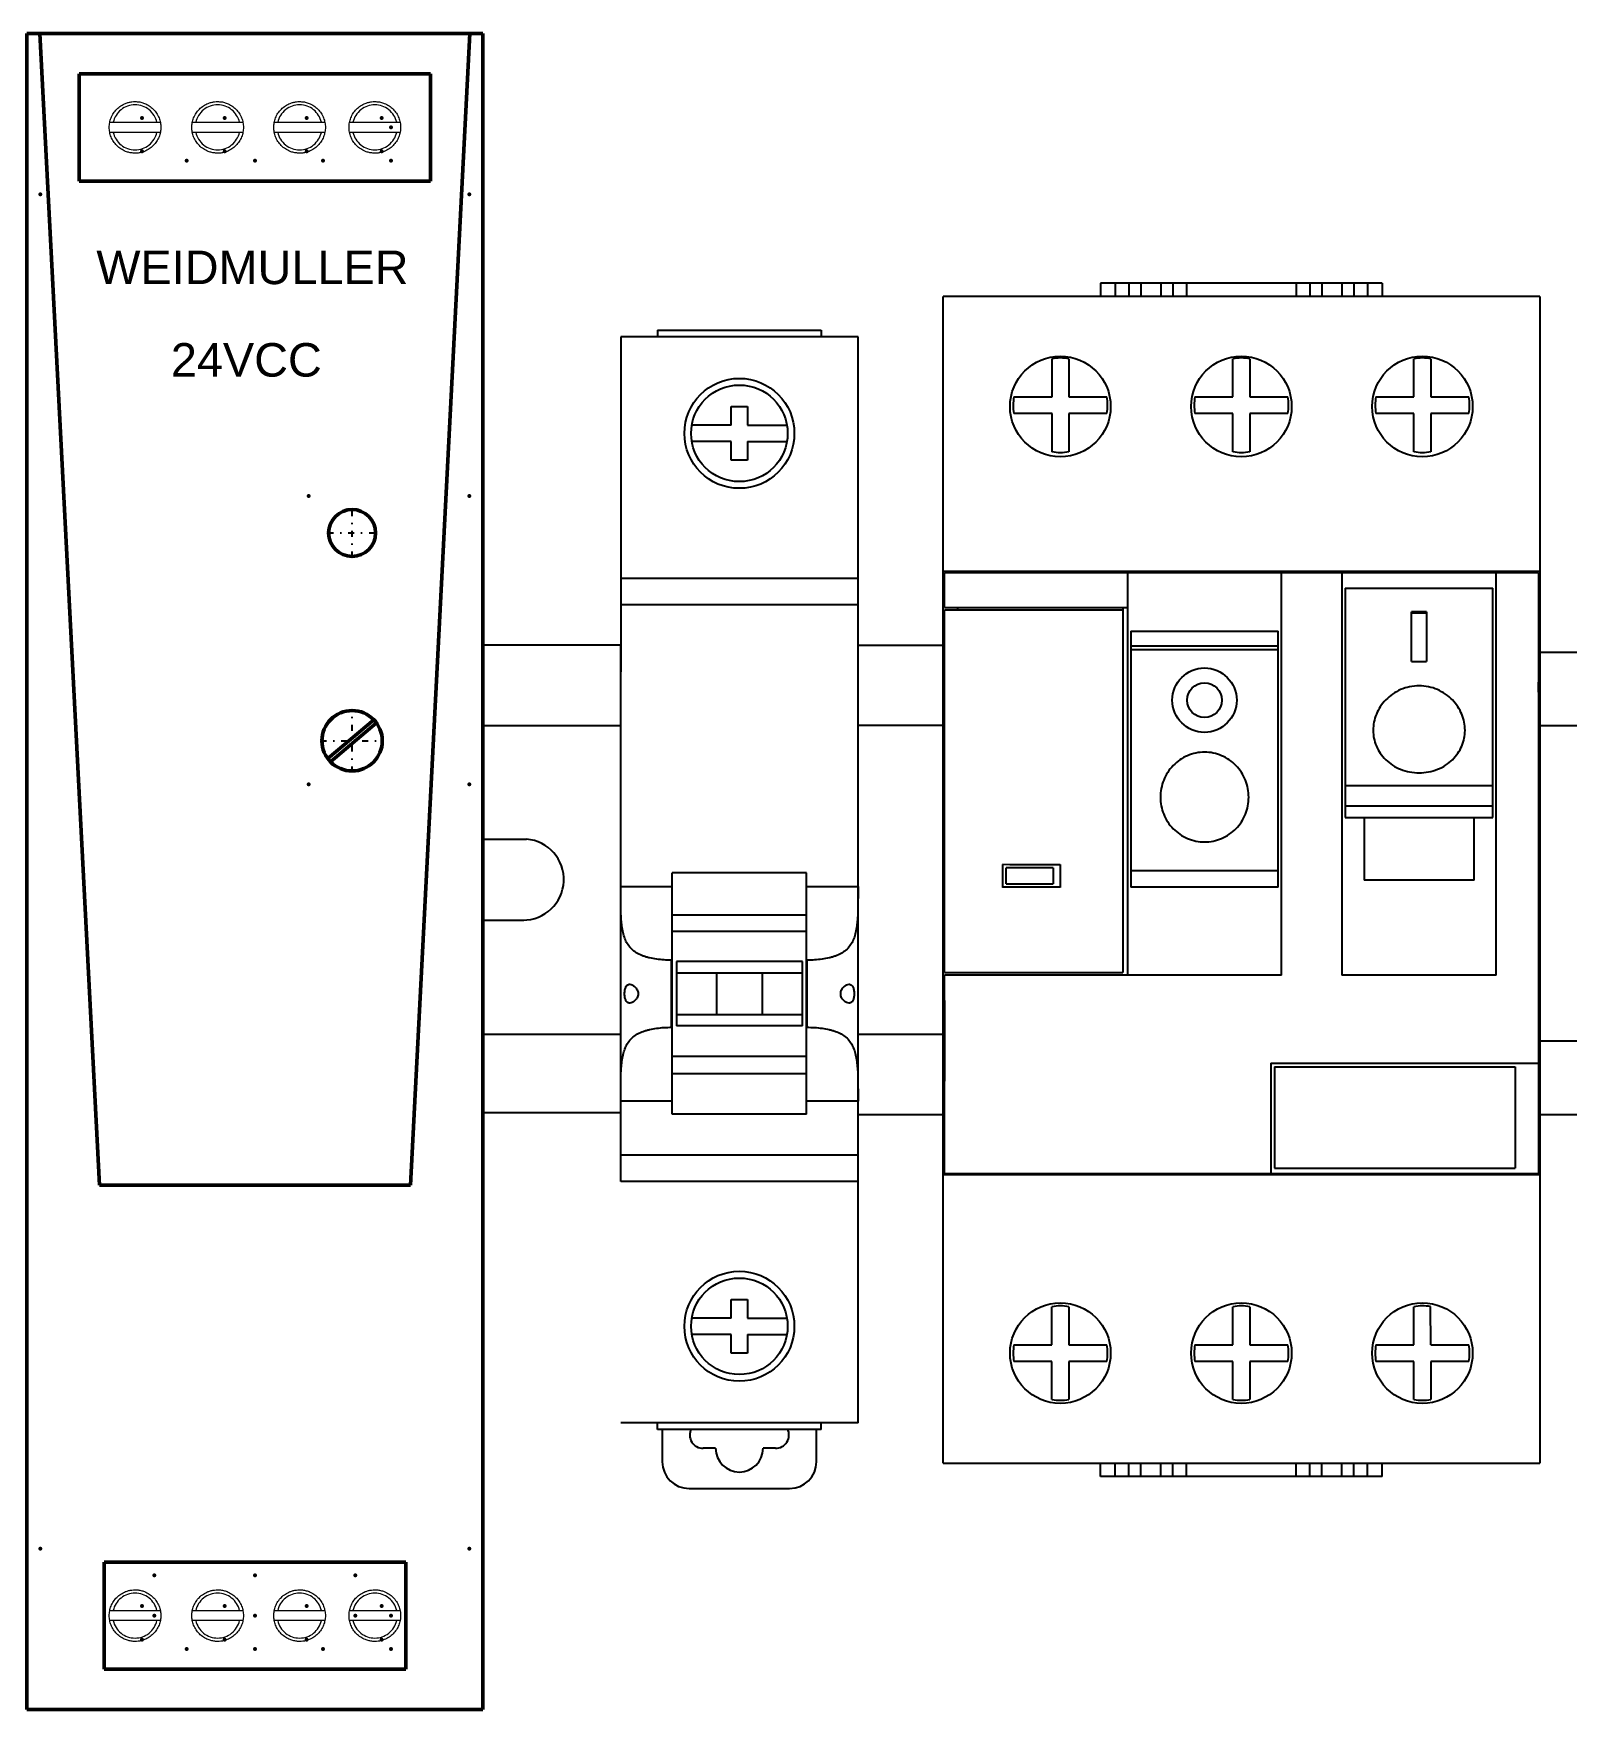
# Model space of a CAD drawing. Header units: millimetres. Extents: x -72 to 2978, y -1067 to 2817.
# Drawn here: x 2113.8 to 2228.1, y 157.8 to 282.8 of the extents above; entities that cross this region are included whole.
import ezdxf

# ---------------------------------------------------------------- set-up
doc = ezdxf.new("R2010")
doc.units = ezdxf.units.MM
doc.linetypes.add('Center', pattern=[1.5, 0.45, -0.5, 0.05, -0.5])
doc.layers.add('00_COMPONENTS_1', color=7, linetype='Continuous')
for name, color, linetype, lineweight in [('2d ConnectionPoints', 7, 'Continuous', 50), ('AM_0', 7, 'Continuous', 50), ('AM_7', 7, 'Center', 25)]:
    doc.layers.add(name, color=color, linetype=linetype, lineweight=lineweight)
doc.styles.get("Standard").update_dxf_attribs({"font": 'arial.ttf'})

# ---------------------------------------------------------------- blocks, each defined once
blk = doc.blocks.new('4_1469470000_PART5_0_in_1469470000_0')
at = {"layer": 'AM_0'}
for p, q in [((25.87, 73.81), (22.43, 70.92)), ((26.07, 73.58), (22.63, 70.69))]:
    blk.add_line(p, q, dxfattribs=at)
blk = doc.blocks.new('5_1469470000_PART4_0_in_1469470000_0')
at = {"layer": 'AM_0'}
for p, q in [((0.97, 125), (5.4, 39.1)), ((0, 125), (0, 0)), ((0.97, 125), (0, 125)), ((28.6, 39.1), (33.03, 125)), ((34, 125), (33.03, 125)), ((34, 0), (34, 125)), ((5.4, 39.1), (28.6, 39.1)), ((28.25, 11), (5.75, 11)), ((5.75, 11), (5.75, 3)), ((28.25, 11), (28.25, 3)), ((28.25, 3), (5.75, 3)), ((0, 0), (34, 0))]:
    blk.add_line(p, q, dxfattribs=at)
blk = doc.blocks.new('6_1469470000_PART3_0_in_1469470000_0')
at = {"layer": 'AM_0'}
for p, q in [((33.03, 125), (0.97, 125)), ((5.4, 39.1), (0.97, 125)), ((33.03, 125), (28.6, 39.1)), ((30.1, 122), (3.9, 122)), ((3.9, 122), (3.9, 114)), ((30.1, 122), (30.1, 114)), ((30.1, 114), (3.9, 114)), ((5.4, 39.1), (28.6, 39.1))]:
    blk.add_line(p, q, dxfattribs=at)
for centre, radius in [((24.25, 87.75), 1.75), ((24.25, 72.25), 2.25)]:
    blk.add_circle(centre, radius, dxfattribs=at)
at = {"layer": 'AM_7'}
for p, q in [((24.25, 85.91), (24.25, 89.59)), ((22.41, 87.75), (26.09, 87.75)), ((24.25, 69.89), (24.25, 74.61)), ((21.89, 72.25), (26.61, 72.25))]:
    blk.add_line(p, q, dxfattribs=at)
blk = doc.blocks.new('7_1469470000_PART2_0_in_1469470000_0')
at = {"layer": 'AM_0'}
blk.add_circle((24.25, 87.75), 1.75, dxfattribs=at)

msp = doc.modelspace()

# ---------------------------------------------------------------- linework, layer by layer
at = {"color": 7, "linetype": 'Continuous', "lineweight": 15}
for p, q in [((2119.74, 276.14), (2123, 276.14)), ((2123, 275.39), (2119.74, 275.39)), ((2125.9, 276.14), (2129.16, 276.14)), ((2129.16, 275.39), (2125.9, 275.39)), ((2132.01, 276.14), (2135.27, 276.14)), ((2135.27, 275.39), (2132.01, 275.39)), ((2137.62, 276.14), (2140.89, 276.14)), ((2140.89, 275.39), (2137.62, 275.39)), ((2119.74, 165.14), (2123, 165.14)), ((2125.9, 165.14), (2129.16, 165.14)), ((2132.01, 165.14), (2135.27, 165.14)), ((2137.62, 165.14), (2140.89, 165.14)), ((2123, 164.39), (2119.74, 164.39)), ((2129.16, 164.39), (2125.9, 164.39)), ((2135.27, 164.39), (2132.01, 164.39)), ((2140.89, 164.39), (2137.62, 164.39))]:
    msp.add_line(p, q, dxfattribs=at)
for p, q in [((2226.13, 263.14), (2226.13, 176.14)), ((2157.59, 260.14), (2157.59, 242.14)), ((2157.59, 242.14), (2157.59, 235.15)), ((2175.29, 235.15), (2175.29, 241.15)), ((2181.63, 239.63), (2181.63, 233.63)), ((2226.03, 233.63), (2226.13, 239.63)), ((2157.59, 197.14), (2157.59, 237.14)), ((2175.29, 206.15), (2175.29, 212.15)), ((2181.73, 210.63), (2181.73, 204.63)), ((2226.13, 204.63), (2226.13, 210.63))]:
    msp.add_line(p, q)
at = {"color": 7, "linetype": 'Continuous'}
for p, q in [((2175.29, 260.14), (2157.59, 260.14)), ((2160.34, 260.64), (2160.34, 260.14)), ((2160.34, 260.64), (2172.54, 260.64)), ((2172.54, 260.64), (2172.54, 260.14)), ((2175.29, 179.14), (2175.29, 260.14)), ((2165.84, 253.54), (2165.84, 254.94)), ((2165.84, 254.94), (2167.04, 254.94)), ((2167.04, 254.94), (2167.04, 253.54)), ((2165.84, 253.54), (2162.89, 253.54)), ((2167.04, 253.54), (2169.99, 253.54)), ((2165.84, 252.34), (2162.89, 252.34)), ((2165.84, 250.94), (2165.84, 252.34)), ((2167.04, 252.34), (2167.04, 250.94)), ((2167.04, 252.34), (2169.99, 252.34)), ((2167.04, 250.94), (2165.84, 250.94)), ((2157.59, 242.14), (2175.29, 242.14)), ((2175.29, 240.14), (2157.59, 240.14)), ((2161.44, 202.15), (2161.44, 220.15)), ((2171.44, 220.15), (2161.44, 220.15)), ((2171.44, 202.15), (2171.44, 220.15)), ((2157.59, 219.15), (2161.44, 219.15)), ((2171.44, 219.15), (2175.29, 219.15)), ((2161.44, 217.03), (2171.44, 217.03)), ((2161.44, 215.8), (2171.44, 215.8)), ((2161.39, 208.64), (2161.39, 213.65)), ((2161.44, 213.65), (2161.39, 213.65)), ((2161.74, 213.54), (2161.74, 212.69)), ((2171.14, 213.54), (2161.74, 213.54)), ((2161.74, 212.69), (2161.74, 208.75)), ((2162.94, 212.69), (2161.74, 212.69)), ((2168.14, 212.69), (2162.94, 212.69)), ((2164.74, 212.69), (2164.74, 209.59)), ((2171.14, 212.69), (2168.14, 212.69)), ((2168.14, 212.69), (2168.14, 209.59)), ((2171.14, 212.69), (2171.14, 213.54)), ((2171.14, 208.75), (2171.14, 212.69)), ((2171.49, 213.65), (2171.44, 213.65)), ((2171.49, 208.64), (2171.49, 213.65)), ((2161.74, 209.59), (2171.14, 209.59)), ((2161.39, 208.64), (2161.44, 208.64)), ((2171.14, 208.75), (2161.74, 208.75)), ((2171.44, 208.64), (2171.49, 208.64)), ((2171.44, 206.47), (2161.44, 206.47)), ((2161.44, 205.2), (2171.44, 205.2)), ((2161.44, 203.14), (2157.59, 203.14)), ((2175.29, 203.14), (2171.44, 203.14)), ((2171.44, 202.15), (2161.44, 202.15)), ((2157.59, 199.14), (2175.29, 199.14)), ((2175.29, 197.14), (2157.59, 197.14)), ((2165.84, 188.34), (2167.04, 188.34)), ((2165.84, 186.94), (2165.84, 188.34)), ((2167.04, 188.34), (2167.04, 186.94)), ((2165.84, 186.94), (2162.89, 186.94)), ((2167.04, 186.94), (2169.99, 186.94)), ((2165.84, 185.74), (2162.89, 185.74)), ((2165.84, 184.34), (2165.84, 185.74)), ((2167.04, 185.74), (2169.99, 185.74)), ((2167.04, 185.74), (2167.04, 184.34)), ((2167.04, 184.34), (2165.84, 184.34)), ((2175.29, 179.14), (2157.59, 179.14)), ((2160.34, 178.64), (2160.34, 179.14)), ((2172.54, 178.64), (2172.54, 179.14)), ((2172.54, 178.64), (2160.34, 178.64)), ((2160.69, 178.64), (2160.69, 176.24)), ((2172.19, 176.24), (2172.19, 178.64)), ((2164.67, 177.24), (2163.74, 177.24)), ((2169.14, 177.24), (2168.21, 177.24)), ((2162.69, 174.24), (2170.19, 174.24))]:
    msp.add_line(p, q, dxfattribs=at)
at = {"color": 6, "linetype": 'ByBlock'}
for p, q in [((2157.59, 237.14), (2147.31, 237.14)), ((2175.29, 237.14), (2181.74, 237.14)), ((2226.08, 236.63), (2232.42, 236.63)), ((2147.31, 231.14), (2157.59, 231.14)), ((2181.74, 231.14), (2175.29, 231.14)), ((2226.03, 231.14), (2232.42, 231.14)), ((2147.31, 222.67), (2150.09, 222.67)), ((2148.7, 222.67), (2150.57, 222.67)), ((2147.31, 216.64), (2150.36, 216.64)), ((2147.31, 208.14), (2157.59, 208.14)), ((2175.29, 208.14), (2181.73, 208.14)), ((2226.13, 207.63), (2232.42, 207.63)), ((2157.59, 202.26), (2147.31, 202.26)), ((2175.29, 202.14), (2181.63, 202.14)), ((2226.03, 202.14), (2232.42, 202.14))]:
    msp.add_line(p, q, dxfattribs=at)
at = {"color": 7, "linetype": 'Continuous'}
for centre, radius in [((2166.44, 252.94), 4.1), ((2166.44, 252.94), 3.6), ((2166.44, 186.34), 4.1), ((2166.44, 186.34), 3.6)]:
    msp.add_circle(centre, radius, dxfattribs=at)
at = {"color": 6, "linetype": 'ByBlock'}
msp.add_arc((2150.33, 219.66), 3.02, 269.4277, 85.4019, dxfattribs=at)
at = {"color": 7, "linetype": 'Continuous'}
for centre, radius, start, end in [((2163.74, 178.24), 1, 154.0053, 270), ((2169.14, 178.24), 1, 270, 25.9947), ((2166.44, 177.24), 1.77, 180, 0), ((2162.69, 176.24), 2, 180, 270), ((2170.19, 176.24), 2, 270, 0)]:
    msp.add_arc(centre, radius, start, end, dxfattribs=at)
at = {"color": 7, "linetype": 'Continuous', "lineweight": 15}
for points, knots in [([(2121.37, 273.84), (2121.32, 273.84), (2121.22, 273.84), (2121.08, 273.86), (2120.94, 273.88), (2120.8, 273.92), (2120.58, 274), (2120.31, 274.14), (2120, 274.39), (2119.75, 274.7), (2119.57, 275.04), (2119.47, 275.4), (2119.43, 275.76), (2119.47, 276.12), (2119.57, 276.48), (2119.75, 276.83), (2120, 277.13), (2120.31, 277.38), (2120.61, 277.54), (2120.89, 277.63), (2121.13, 277.68), (2121.29, 277.68), (2121.37, 277.69)], [0, 0, 0, 0, 0.024176, 0.048139, 0.072026, 0.095974, 0.120121, 0.185059, 0.250086, 0.315023, 0.38005, 0.439993, 0.500024, 0.559968, 0.619999, 0.684937, 0.749963, 0.814901, 0.879927, 0.92, 0.95981, 1, 1, 1, 1]), ([(2121.37, 277.69), (2121.42, 277.68), (2121.52, 277.68), (2121.66, 277.67), (2121.8, 277.64), (2121.94, 277.6), (2122.16, 277.53), (2122.43, 277.38), (2122.74, 277.13), (2122.99, 276.83), (2123.17, 276.48), (2123.27, 276.12), (2123.31, 275.76), (2123.27, 275.4), (2123.17, 275.04), (2122.99, 274.7), (2122.74, 274.39), (2122.43, 274.14), (2122.13, 273.98), (2121.85, 273.89), (2121.61, 273.84), (2121.45, 273.84), (2121.37, 273.84)], [0, 0, 0, 0, 0.024176, 0.048139, 0.072026, 0.095974, 0.120121, 0.185059, 0.250086, 0.315023, 0.38005, 0.439993, 0.500024, 0.559968, 0.619999, 0.684937, 0.749963, 0.814901, 0.879927, 0.92, 0.95981, 1, 1, 1, 1]), ([(2127.53, 273.84), (2127.48, 273.84), (2127.38, 273.84), (2127.24, 273.86), (2127.1, 273.88), (2126.96, 273.92), (2126.74, 274), (2126.46, 274.14), (2126.16, 274.39), (2125.91, 274.7), (2125.73, 275.04), (2125.63, 275.4), (2125.59, 275.76), (2125.63, 276.12), (2125.73, 276.48), (2125.91, 276.83), (2126.16, 277.13), (2126.46, 277.38), (2126.77, 277.54), (2127.05, 277.63), (2127.29, 277.68), (2127.45, 277.68), (2127.53, 277.69)], [0, 0, 0, 0, 0.024176, 0.048139, 0.072026, 0.095974, 0.120121, 0.185059, 0.250086, 0.315023, 0.38005, 0.439993, 0.500024, 0.559968, 0.619999, 0.684937, 0.749963, 0.814901, 0.879927, 0.92, 0.95981, 1, 1, 1, 1]), ([(2127.53, 277.69), (2127.58, 277.68), (2127.67, 277.68), (2127.82, 277.67), (2127.96, 277.64), (2128.1, 277.6), (2128.31, 277.53), (2128.59, 277.38), (2128.9, 277.13), (2129.15, 276.83), (2129.33, 276.48), (2129.43, 276.12), (2129.46, 275.76), (2129.43, 275.4), (2129.33, 275.04), (2129.15, 274.7), (2128.9, 274.39), (2128.59, 274.14), (2128.29, 273.98), (2128.01, 273.89), (2127.77, 273.84), (2127.61, 273.84), (2127.53, 273.84)], [0, 0, 0, 0, 0.024176, 0.048139, 0.072026, 0.095974, 0.120121, 0.185059, 0.250086, 0.315023, 0.38005, 0.439993, 0.500024, 0.559968, 0.619999, 0.684937, 0.749963, 0.814901, 0.879927, 0.92, 0.95981, 1, 1, 1, 1]), ([(2133.64, 273.84), (2133.59, 273.84), (2133.5, 273.84), (2133.35, 273.86), (2133.21, 273.88), (2133.07, 273.92), (2132.85, 274), (2132.58, 274.14), (2132.27, 274.39), (2132.02, 274.7), (2131.84, 275.04), (2131.74, 275.4), (2131.7, 275.76), (2131.74, 276.12), (2131.84, 276.48), (2132.02, 276.83), (2132.27, 277.13), (2132.58, 277.38), (2132.88, 277.54), (2133.16, 277.63), (2133.4, 277.68), (2133.56, 277.68), (2133.64, 277.69)], [0, 0, 0, 0, 0.024176, 0.048139, 0.072026, 0.095974, 0.120121, 0.185059, 0.250086, 0.315023, 0.38005, 0.439993, 0.500024, 0.559968, 0.619999, 0.684937, 0.749963, 0.814901, 0.879927, 0.92, 0.95981, 1, 1, 1, 1]), ([(2133.64, 277.69), (2133.69, 277.68), (2133.79, 277.68), (2133.93, 277.67), (2134.07, 277.64), (2134.21, 277.6), (2134.43, 277.53), (2134.71, 277.38), (2135.01, 277.13), (2135.26, 276.83), (2135.44, 276.48), (2135.54, 276.12), (2135.58, 275.76), (2135.54, 275.4), (2135.44, 275.04), (2135.26, 274.7), (2135.01, 274.39), (2134.71, 274.14), (2134.4, 273.98), (2134.12, 273.89), (2133.88, 273.84), (2133.72, 273.84), (2133.64, 273.84)], [0, 0, 0, 0, 0.024176, 0.048139, 0.072026, 0.095974, 0.120121, 0.185059, 0.250086, 0.315023, 0.38005, 0.439993, 0.500024, 0.559968, 0.619999, 0.684937, 0.749963, 0.814901, 0.879927, 0.92, 0.95981, 1, 1, 1, 1]), ([(2139.25, 273.84), (2139.2, 273.84), (2139.11, 273.84), (2138.96, 273.86), (2138.82, 273.88), (2138.68, 273.92), (2138.47, 274), (2138.19, 274.14), (2137.88, 274.39), (2137.63, 274.7), (2137.46, 275.04), (2137.35, 275.4), (2137.32, 275.76), (2137.35, 276.12), (2137.46, 276.48), (2137.63, 276.83), (2137.88, 277.13), (2138.19, 277.38), (2138.49, 277.54), (2138.77, 277.63), (2139.01, 277.68), (2139.17, 277.68), (2139.25, 277.69)], [0, 0, 0, 0, 0.024176, 0.048139, 0.072026, 0.095974, 0.120121, 0.185059, 0.250086, 0.315023, 0.38005, 0.439993, 0.500024, 0.559968, 0.619999, 0.684937, 0.749963, 0.814901, 0.879927, 0.92, 0.95981, 1, 1, 1, 1]), ([(2139.25, 277.69), (2139.3, 277.68), (2139.4, 277.68), (2139.54, 277.67), (2139.68, 277.64), (2139.82, 277.6), (2140.04, 277.53), (2140.32, 277.38), (2140.62, 277.13), (2140.87, 276.83), (2141.05, 276.48), (2141.16, 276.12), (2141.19, 275.76), (2141.16, 275.4), (2141.05, 275.04), (2140.87, 274.7), (2140.62, 274.39), (2140.32, 274.14), (2140.01, 273.98), (2139.73, 273.89), (2139.49, 273.84), (2139.33, 273.84), (2139.25, 273.84)], [0, 0, 0, 0, 0.024176, 0.048139, 0.072026, 0.095974, 0.120121, 0.185059, 0.250086, 0.315023, 0.38005, 0.439993, 0.500024, 0.559968, 0.619999, 0.684937, 0.749963, 0.814901, 0.879927, 0.92, 0.95981, 1, 1, 1, 1]), ([(2121.37, 277.44), (2120.99, 277.44), (2120.62, 277.31), (2120.03, 276.84), (2119.82, 276.51), (2119.74, 276.14)], [0, 0, 0, 0, 0.5, 0.5, 1, 1, 1, 1]), ([(2123, 276.14), (2122.92, 276.51), (2122.71, 276.84), (2122.12, 277.31), (2121.75, 277.44), (2121.37, 277.44)], [0, 0, 0, 0, 0.5, 0.5, 1, 1, 1, 1]), ([(2127.53, 277.44), (2127.15, 277.44), (2126.78, 277.31), (2126.19, 276.84), (2125.98, 276.51), (2125.9, 276.14)], [0, 0, 0, 0, 0.5, 0.5, 1, 1, 1, 1]), ([(2129.16, 276.14), (2129.08, 276.51), (2128.87, 276.84), (2128.28, 277.31), (2127.91, 277.44), (2127.53, 277.44)], [0, 0, 0, 0, 0.5, 0.5, 1, 1, 1, 1]), ([(2133.64, 277.44), (2133.26, 277.44), (2132.89, 277.31), (2132.3, 276.84), (2132.09, 276.51), (2132.01, 276.14)], [0, 0, 0, 0, 0.5, 0.5, 1, 1, 1, 1]), ([(2135.27, 276.14), (2135.19, 276.51), (2134.98, 276.84), (2134.39, 277.31), (2134.02, 277.44), (2133.64, 277.44)], [0, 0, 0, 0, 0.5, 0.5, 1, 1, 1, 1]), ([(2139.25, 277.44), (2138.87, 277.44), (2138.51, 277.31), (2137.91, 276.84), (2137.7, 276.51), (2137.62, 276.14)], [0, 0, 0, 0, 0.5, 0.5, 1, 1, 1, 1]), ([(2140.89, 276.14), (2140.8, 276.51), (2140.59, 276.84), (2140, 277.31), (2139.63, 277.44), (2139.25, 277.44)], [0, 0, 0, 0, 0.5, 0.5, 1, 1, 1, 1]), ([(2119.74, 275.39), (2119.82, 275.02), (2120.03, 274.69), (2120.62, 274.21), (2120.99, 274.09), (2121.37, 274.09)], [0, 0, 0, 0, 0.5, 0.5, 1, 1, 1, 1]), ([(2121.37, 274.09), (2121.75, 274.09), (2122.12, 274.21), (2122.71, 274.69), (2122.92, 275.02), (2123, 275.39)], [0, 0, 0, 0, 0.5, 0.5, 1, 1, 1, 1]), ([(2125.9, 275.39), (2125.98, 275.02), (2126.19, 274.69), (2126.78, 274.21), (2127.15, 274.09), (2127.53, 274.09)], [0, 0, 0, 0, 0.5, 0.5, 1, 1, 1, 1]), ([(2127.53, 274.09), (2127.91, 274.09), (2128.28, 274.21), (2128.87, 274.69), (2129.08, 275.02), (2129.16, 275.39)], [0, 0, 0, 0, 0.5, 0.5, 1, 1, 1, 1]), ([(2132.01, 275.39), (2132.09, 275.02), (2132.3, 274.69), (2132.89, 274.21), (2133.26, 274.09), (2133.64, 274.09)], [0, 0, 0, 0, 0.5, 0.5, 1, 1, 1, 1]), ([(2133.64, 274.09), (2134.02, 274.09), (2134.39, 274.21), (2134.98, 274.69), (2135.19, 275.02), (2135.27, 275.39)], [0, 0, 0, 0, 0.5, 0.5, 1, 1, 1, 1]), ([(2137.62, 275.39), (2137.7, 275.02), (2137.91, 274.69), (2138.51, 274.21), (2138.87, 274.09), (2139.25, 274.09)], [0, 0, 0, 0, 0.5, 0.5, 1, 1, 1, 1]), ([(2139.25, 274.09), (2139.63, 274.09), (2140, 274.21), (2140.59, 274.69), (2140.8, 275.02), (2140.89, 275.39)], [0, 0, 0, 0, 0.5, 0.5, 1, 1, 1, 1]), ([(2121.37, 162.84), (2121.32, 162.84), (2121.22, 162.84), (2121.08, 162.86), (2120.94, 162.88), (2120.8, 162.92), (2120.58, 163), (2120.31, 163.14), (2120, 163.39), (2119.75, 163.7), (2119.57, 164.04), (2119.47, 164.4), (2119.43, 164.76), (2119.47, 165.12), (2119.57, 165.48), (2119.75, 165.83), (2120, 166.13), (2120.31, 166.38), (2120.61, 166.54), (2120.89, 166.63), (2121.13, 166.68), (2121.29, 166.68), (2121.37, 166.69)], [0, 0, 0, 0, 0.024176, 0.048139, 0.072026, 0.095974, 0.120121, 0.185059, 0.250086, 0.315023, 0.38005, 0.439993, 0.500024, 0.559968, 0.619999, 0.684937, 0.749963, 0.814901, 0.879927, 0.92, 0.95981, 1, 1, 1, 1]), ([(2121.37, 166.44), (2120.99, 166.44), (2120.62, 166.31), (2120.03, 165.84), (2119.82, 165.51), (2119.74, 165.14)], [0, 0, 0, 0, 0.5, 0.5, 1, 1, 1, 1]), ([(2121.37, 166.69), (2121.42, 166.69), (2121.52, 166.68), (2121.66, 166.67), (2121.8, 166.64), (2121.94, 166.6), (2122.16, 166.53), (2122.43, 166.38), (2122.74, 166.13), (2122.99, 165.83), (2123.17, 165.48), (2123.27, 165.12), (2123.31, 164.76), (2123.27, 164.4), (2123.17, 164.04), (2122.99, 163.7), (2122.74, 163.39), (2122.43, 163.14), (2122.13, 162.98), (2121.85, 162.89), (2121.61, 162.84), (2121.45, 162.84), (2121.37, 162.84)], [0, 0, 0, 0, 0.024176, 0.048139, 0.072026, 0.095974, 0.120121, 0.185059, 0.250086, 0.315023, 0.38005, 0.439993, 0.500024, 0.559968, 0.619999, 0.684937, 0.749963, 0.814901, 0.879927, 0.92, 0.95981, 1, 1, 1, 1]), ([(2123, 165.14), (2122.92, 165.51), (2122.71, 165.84), (2122.12, 166.31), (2121.75, 166.44), (2121.37, 166.44)], [0, 0, 0, 0, 0.5, 0.5, 1, 1, 1, 1]), ([(2127.53, 162.84), (2127.48, 162.84), (2127.38, 162.84), (2127.24, 162.86), (2127.1, 162.88), (2126.96, 162.92), (2126.74, 163), (2126.46, 163.14), (2126.16, 163.39), (2125.91, 163.7), (2125.73, 164.04), (2125.63, 164.4), (2125.59, 164.76), (2125.63, 165.12), (2125.73, 165.48), (2125.91, 165.83), (2126.16, 166.13), (2126.46, 166.38), (2126.77, 166.54), (2127.05, 166.63), (2127.29, 166.68), (2127.45, 166.68), (2127.53, 166.69)], [0, 0, 0, 0, 0.024176, 0.048139, 0.072026, 0.095974, 0.120121, 0.185059, 0.250086, 0.315023, 0.38005, 0.439993, 0.500024, 0.559968, 0.619999, 0.684937, 0.749963, 0.814901, 0.879927, 0.92, 0.95981, 1, 1, 1, 1]), ([(2127.53, 166.44), (2127.15, 166.44), (2126.78, 166.31), (2126.19, 165.84), (2125.98, 165.51), (2125.9, 165.14)], [0, 0, 0, 0, 0.5, 0.5, 1, 1, 1, 1]), ([(2127.53, 166.69), (2127.58, 166.69), (2127.67, 166.68), (2127.82, 166.67), (2127.96, 166.64), (2128.1, 166.6), (2128.31, 166.53), (2128.59, 166.38), (2128.9, 166.13), (2129.15, 165.83), (2129.33, 165.48), (2129.43, 165.12), (2129.46, 164.76), (2129.43, 164.4), (2129.33, 164.04), (2129.15, 163.7), (2128.9, 163.39), (2128.59, 163.14), (2128.29, 162.98), (2128.01, 162.89), (2127.77, 162.84), (2127.61, 162.84), (2127.53, 162.84)], [0, 0, 0, 0, 0.024176, 0.048139, 0.072026, 0.095974, 0.120121, 0.185059, 0.250086, 0.315023, 0.38005, 0.439993, 0.500024, 0.559968, 0.619999, 0.684937, 0.749963, 0.814901, 0.879927, 0.92, 0.95981, 1, 1, 1, 1]), ([(2129.16, 165.14), (2129.08, 165.51), (2128.87, 165.84), (2128.28, 166.31), (2127.91, 166.44), (2127.53, 166.44)], [0, 0, 0, 0, 0.5, 0.5, 1, 1, 1, 1]), ([(2133.64, 162.84), (2133.59, 162.84), (2133.5, 162.84), (2133.35, 162.86), (2133.21, 162.88), (2133.07, 162.92), (2132.85, 163), (2132.58, 163.14), (2132.27, 163.39), (2132.02, 163.7), (2131.84, 164.04), (2131.74, 164.4), (2131.7, 164.76), (2131.74, 165.12), (2131.84, 165.48), (2132.02, 165.83), (2132.27, 166.13), (2132.58, 166.38), (2132.88, 166.54), (2133.16, 166.63), (2133.4, 166.68), (2133.56, 166.68), (2133.64, 166.69)], [0, 0, 0, 0, 0.024176, 0.048139, 0.072026, 0.095974, 0.120121, 0.185059, 0.250086, 0.315023, 0.38005, 0.439993, 0.500024, 0.559968, 0.619999, 0.684937, 0.749963, 0.814901, 0.879927, 0.92, 0.95981, 1, 1, 1, 1]), ([(2133.64, 166.44), (2133.26, 166.44), (2132.89, 166.31), (2132.3, 165.84), (2132.09, 165.51), (2132.01, 165.14)], [0, 0, 0, 0, 0.5, 0.5, 1, 1, 1, 1]), ([(2133.64, 166.69), (2133.69, 166.69), (2133.79, 166.68), (2133.93, 166.67), (2134.07, 166.64), (2134.21, 166.6), (2134.43, 166.53), (2134.71, 166.38), (2135.01, 166.13), (2135.26, 165.83), (2135.44, 165.48), (2135.54, 165.12), (2135.58, 164.76), (2135.54, 164.4), (2135.44, 164.04), (2135.26, 163.7), (2135.01, 163.39), (2134.71, 163.14), (2134.4, 162.98), (2134.12, 162.89), (2133.88, 162.84), (2133.72, 162.84), (2133.64, 162.84)], [0, 0, 0, 0, 0.024176, 0.048139, 0.072026, 0.095974, 0.120121, 0.185059, 0.250086, 0.315023, 0.38005, 0.439993, 0.500024, 0.559968, 0.619999, 0.684937, 0.749963, 0.814901, 0.879927, 0.92, 0.95981, 1, 1, 1, 1]), ([(2135.27, 165.14), (2135.19, 165.51), (2134.98, 165.84), (2134.39, 166.31), (2134.02, 166.44), (2133.64, 166.44)], [0, 0, 0, 0, 0.5, 0.5, 1, 1, 1, 1]), ([(2139.25, 162.84), (2139.2, 162.84), (2139.11, 162.84), (2138.96, 162.86), (2138.82, 162.88), (2138.68, 162.92), (2138.47, 163), (2138.19, 163.14), (2137.88, 163.39), (2137.63, 163.7), (2137.46, 164.04), (2137.35, 164.4), (2137.32, 164.76), (2137.35, 165.12), (2137.46, 165.48), (2137.63, 165.83), (2137.88, 166.13), (2138.19, 166.38), (2138.49, 166.54), (2138.77, 166.63), (2139.01, 166.68), (2139.17, 166.68), (2139.25, 166.69)], [0, 0, 0, 0, 0.024176, 0.048139, 0.072026, 0.095974, 0.120121, 0.185059, 0.250086, 0.315023, 0.38005, 0.439993, 0.500024, 0.559968, 0.619999, 0.684937, 0.749963, 0.814901, 0.879927, 0.92, 0.95981, 1, 1, 1, 1]), ([(2139.25, 166.44), (2138.87, 166.44), (2138.51, 166.31), (2137.91, 165.84), (2137.7, 165.51), (2137.62, 165.14)], [0, 0, 0, 0, 0.5, 0.5, 1, 1, 1, 1]), ([(2139.25, 166.69), (2139.3, 166.69), (2139.4, 166.68), (2139.54, 166.67), (2139.68, 166.64), (2139.82, 166.6), (2140.04, 166.53), (2140.32, 166.38), (2140.62, 166.13), (2140.87, 165.83), (2141.05, 165.48), (2141.16, 165.12), (2141.19, 164.76), (2141.16, 164.4), (2141.05, 164.04), (2140.87, 163.7), (2140.62, 163.39), (2140.32, 163.14), (2140.01, 162.98), (2139.73, 162.89), (2139.49, 162.84), (2139.33, 162.84), (2139.25, 162.84)], [0, 0, 0, 0, 0.024176, 0.048139, 0.072026, 0.095974, 0.120121, 0.185059, 0.250086, 0.315023, 0.38005, 0.439993, 0.500024, 0.559968, 0.619999, 0.684937, 0.749963, 0.814901, 0.879927, 0.92, 0.95981, 1, 1, 1, 1]), ([(2140.89, 165.14), (2140.8, 165.51), (2140.59, 165.84), (2140, 166.31), (2139.63, 166.44), (2139.25, 166.44)], [0, 0, 0, 0, 0.5, 0.5, 1, 1, 1, 1]), ([(2119.74, 164.39), (2119.82, 164.02), (2120.03, 163.69), (2120.62, 163.21), (2120.99, 163.09), (2121.37, 163.09)], [0, 0, 0, 0, 0.5, 0.5, 1, 1, 1, 1]), ([(2121.37, 163.09), (2121.75, 163.09), (2122.12, 163.21), (2122.71, 163.69), (2122.92, 164.02), (2123, 164.39)], [0, 0, 0, 0, 0.5, 0.5, 1, 1, 1, 1]), ([(2125.9, 164.39), (2125.98, 164.02), (2126.19, 163.69), (2126.78, 163.21), (2127.15, 163.09), (2127.53, 163.09)], [0, 0, 0, 0, 0.5, 0.5, 1, 1, 1, 1]), ([(2127.53, 163.09), (2127.91, 163.09), (2128.28, 163.21), (2128.87, 163.69), (2129.08, 164.02), (2129.16, 164.39)], [0, 0, 0, 0, 0.5, 0.5, 1, 1, 1, 1]), ([(2132.01, 164.39), (2132.09, 164.02), (2132.3, 163.69), (2132.89, 163.21), (2133.26, 163.09), (2133.64, 163.09)], [0, 0, 0, 0, 0.5, 0.5, 1, 1, 1, 1]), ([(2133.64, 163.09), (2134.02, 163.09), (2134.39, 163.21), (2134.98, 163.69), (2135.19, 164.02), (2135.27, 164.39)], [0, 0, 0, 0, 0.5, 0.5, 1, 1, 1, 1]), ([(2137.62, 164.39), (2137.7, 164.02), (2137.91, 163.69), (2138.51, 163.21), (2138.87, 163.09), (2139.25, 163.09)], [0, 0, 0, 0, 0.5, 0.5, 1, 1, 1, 1]), ([(2139.25, 163.09), (2139.63, 163.09), (2140, 163.21), (2140.59, 163.69), (2140.8, 164.02), (2140.89, 164.39)], [0, 0, 0, 0, 0.5, 0.5, 1, 1, 1, 1])]:
    msp.add_open_spline(points, degree=3, knots=knots, dxfattribs=at)
for points in [[(2119.48, 276.14), (2119.54, 276.14), (2119.64, 276.14), (2119.74, 276.14)], [(2119.74, 275.39), (2119.64, 275.39), (2119.54, 275.39), (2119.48, 275.39)], [(2123, 276.14), (2123.1, 276.14), (2123.2, 276.14), (2123.26, 276.14)], [(2123.26, 275.39), (2123.2, 275.39), (2123.1, 275.39), (2123, 275.39)], [(2125.64, 276.14), (2125.7, 276.14), (2125.79, 276.14), (2125.9, 276.14)], [(2125.9, 275.39), (2125.79, 275.39), (2125.7, 275.39), (2125.64, 275.39)], [(2129.16, 276.14), (2129.26, 276.14), (2129.36, 276.14), (2129.42, 276.14)], [(2129.42, 275.39), (2129.36, 275.39), (2129.26, 275.39), (2129.16, 275.39)], [(2131.75, 276.14), (2131.81, 276.14), (2131.91, 276.14), (2132.01, 276.14)], [(2132.01, 275.39), (2131.91, 275.39), (2131.81, 275.39), (2131.75, 275.39)], [(2135.27, 276.14), (2135.37, 276.14), (2135.47, 276.14), (2135.53, 276.14)], [(2135.53, 275.39), (2135.47, 275.39), (2135.37, 275.39), (2135.27, 275.39)], [(2137.36, 276.14), (2137.42, 276.14), (2137.52, 276.14), (2137.62, 276.14)], [(2137.62, 275.39), (2137.52, 275.39), (2137.42, 275.39), (2137.36, 275.39)], [(2140.89, 276.14), (2140.99, 276.14), (2141.08, 276.14), (2141.14, 276.14)], [(2141.14, 275.39), (2141.08, 275.39), (2140.99, 275.39), (2140.89, 275.39)], [(2119.48, 165.14), (2119.54, 165.14), (2119.64, 165.14), (2119.74, 165.14)], [(2123, 165.14), (2123.1, 165.14), (2123.2, 165.14), (2123.26, 165.14)], [(2125.64, 165.14), (2125.7, 165.14), (2125.79, 165.14), (2125.9, 165.14)], [(2129.16, 165.14), (2129.26, 165.14), (2129.36, 165.14), (2129.42, 165.14)], [(2131.75, 165.14), (2131.81, 165.14), (2131.91, 165.14), (2132.01, 165.14)], [(2135.27, 165.14), (2135.37, 165.14), (2135.47, 165.14), (2135.53, 165.14)], [(2137.36, 165.14), (2137.42, 165.14), (2137.52, 165.14), (2137.62, 165.14)], [(2140.89, 165.14), (2140.99, 165.14), (2141.08, 165.14), (2141.14, 165.14)], [(2119.74, 164.39), (2119.64, 164.39), (2119.54, 164.39), (2119.48, 164.39)], [(2123.26, 164.39), (2123.2, 164.39), (2123.1, 164.39), (2123, 164.39)], [(2125.9, 164.39), (2125.79, 164.39), (2125.7, 164.39), (2125.64, 164.39)], [(2129.42, 164.39), (2129.36, 164.39), (2129.26, 164.39), (2129.16, 164.39)], [(2132.01, 164.39), (2131.91, 164.39), (2131.81, 164.39), (2131.75, 164.39)], [(2135.53, 164.39), (2135.47, 164.39), (2135.37, 164.39), (2135.27, 164.39)], [(2137.62, 164.39), (2137.52, 164.39), (2137.42, 164.39), (2137.36, 164.39)], [(2141.14, 164.39), (2141.08, 164.39), (2140.99, 164.39), (2140.89, 164.39)]]:
    msp.add_open_spline(points, degree=3, dxfattribs=at)
at = {"color": 7, "linetype": 'Continuous'}
for points, knots in [([(2161.39, 213.65), (2161.2, 213.65), (2160.83, 213.66), (2160.28, 213.72), (2159.84, 213.79), (2159.5, 213.88), (2159.2, 213.97), (2158.85, 214.13), (2158.48, 214.38), (2158.19, 214.7), (2157.97, 215.07), (2157.82, 215.48), (2157.71, 215.94), (2157.65, 216.42), (2157.61, 216.94), (2157.6, 217.47), (2157.59, 218.21), (2157.59, 218.77), (2157.59, 219.15)], [0, 0, 0, 0, 0.07078, 0.139987, 0.206206, 0.237857, 0.26842, 0.326241, 0.380415, 0.432713, 0.485354, 0.540138, 0.598017, 0.659194, 0.723415, 0.790202, 0.858974, 1, 1, 1, 1]), ([(2175.29, 219.15), (2175.29, 218.77), (2175.29, 218.21), (2175.28, 217.47), (2175.27, 216.94), (2175.23, 216.42), (2175.17, 215.94), (2175.06, 215.48), (2174.91, 215.07), (2174.69, 214.7), (2174.4, 214.38), (2174.03, 214.13), (2173.68, 213.97), (2173.38, 213.88), (2173.05, 213.79), (2172.6, 213.72), (2172.05, 213.66), (2171.68, 213.65), (2171.49, 213.65)], [0, 0, 0, 0, 0.141026, 0.209798, 0.276585, 0.340806, 0.401983, 0.459862, 0.514646, 0.567287, 0.619585, 0.673759, 0.73158, 0.762143, 0.793794, 0.860013, 0.92922, 1, 1, 1, 1]), ([(2157.88, 211.15), (2157.88, 211.19), (2157.89, 211.29), (2157.9, 211.43), (2157.94, 211.55), (2157.98, 211.66), (2158.03, 211.74), (2158.1, 211.8), (2158.18, 211.84), (2158.24, 211.85), (2158.26, 211.85)], [0, 0, 0, 0, 0.166485, 0.32576, 0.471923, 0.601472, 0.714318, 0.814042, 0.906983, 1, 1, 1, 1]), ([(2158.26, 211.85), (2158.33, 211.85), (2158.43, 211.82), (2158.55, 211.74), (2158.65, 211.66), (2158.74, 211.57), (2158.82, 211.44), (2158.87, 211.3), (2158.89, 211.2), (2158.89, 211.15)], [0, 0, 0, 0, 0.192565, 0.303251, 0.423797, 0.554199, 0.694427, 0.843968, 1, 1, 1, 1]), ([(2174, 211.15), (2174, 211.2), (2174.01, 211.3), (2174.06, 211.44), (2174.14, 211.57), (2174.23, 211.66), (2174.33, 211.74), (2174.45, 211.82), (2174.55, 211.85), (2174.62, 211.85)], [0, 0, 0, 0, 0.15603, 0.305572, 0.4458, 0.576202, 0.696749, 0.807435, 1, 1, 1, 1]), ([(2174.62, 211.85), (2174.65, 211.85), (2174.7, 211.84), (2174.78, 211.8), (2174.85, 211.74), (2174.9, 211.66), (2174.95, 211.55), (2174.98, 211.43), (2175, 211.29), (2175, 211.19), (2175, 211.15)], [0, 0, 0, 0, 0.093016, 0.185958, 0.285682, 0.398528, 0.528077, 0.67424, 0.833516, 1, 1, 1, 1]), ([(2158.26, 210.45), (2158.24, 210.45), (2158.18, 210.45), (2158.1, 210.49), (2158.03, 210.55), (2157.98, 210.63), (2157.94, 210.74), (2157.9, 210.86), (2157.89, 211), (2157.88, 211.1), (2157.88, 211.15)], [0, 0, 0, 0, 0.093017, 0.185958, 0.285682, 0.398528, 0.528077, 0.67424, 0.833516, 1, 1, 1, 1]), ([(2158.89, 211.15), (2158.89, 211.09), (2158.87, 210.99), (2158.82, 210.85), (2158.74, 210.73), (2158.65, 210.63), (2158.55, 210.55), (2158.43, 210.48), (2158.33, 210.45), (2158.26, 210.45)], [0, 0, 0, 0, 0.15603, 0.305572, 0.4458, 0.576202, 0.696749, 0.807435, 1, 1, 1, 1]), ([(2174.62, 210.45), (2174.55, 210.45), (2174.45, 210.48), (2174.33, 210.55), (2174.23, 210.63), (2174.14, 210.73), (2174.06, 210.85), (2174.01, 210.99), (2174, 211.09), (2174, 211.15)], [0, 0, 0, 0, 0.192565, 0.303251, 0.423797, 0.554199, 0.694427, 0.843968, 1, 1, 1, 1]), ([(2175, 211.15), (2175, 211.1), (2175, 211), (2174.98, 210.86), (2174.95, 210.74), (2174.9, 210.63), (2174.85, 210.55), (2174.78, 210.49), (2174.7, 210.45), (2174.65, 210.45), (2174.62, 210.45)], [0, 0, 0, 0, 0.166485, 0.32576, 0.471923, 0.601472, 0.714318, 0.814042, 0.906983, 1, 1, 1, 1]), ([(2157.59, 203.14), (2157.59, 203.52), (2157.59, 204.08), (2157.6, 204.82), (2157.61, 205.35), (2157.65, 205.87), (2157.71, 206.35), (2157.82, 206.81), (2157.97, 207.22), (2158.19, 207.6), (2158.48, 207.91), (2158.85, 208.16), (2159.2, 208.32), (2159.5, 208.41), (2159.84, 208.5), (2160.28, 208.58), (2160.83, 208.63), (2161.2, 208.64), (2161.39, 208.64)], [0, 0, 0, 0, 0.141026, 0.209798, 0.276585, 0.340806, 0.401983, 0.459862, 0.514646, 0.567287, 0.619585, 0.673759, 0.73158, 0.762143, 0.793794, 0.860013, 0.92922, 1, 1, 1, 1]), ([(2171.49, 208.64), (2171.68, 208.64), (2172.05, 208.63), (2172.6, 208.58), (2173.05, 208.5), (2173.38, 208.41), (2173.68, 208.32), (2174.03, 208.16), (2174.4, 207.91), (2174.69, 207.6), (2174.91, 207.22), (2175.06, 206.81), (2175.17, 206.35), (2175.23, 205.87), (2175.27, 205.35), (2175.28, 204.82), (2175.29, 204.08), (2175.29, 203.52), (2175.29, 203.14)], [0, 0, 0, 0, 0.07078, 0.139987, 0.206206, 0.237857, 0.26842, 0.326241, 0.380415, 0.432713, 0.485354, 0.540138, 0.598017, 0.659194, 0.723415, 0.790202, 0.858974, 1, 1, 1, 1])]:
    msp.add_open_spline(points, degree=3, knots=knots, dxfattribs=at)
at = {"layer": '00_COMPONENTS_1', "color": 7}
for p, q in [((2193.38, 264.14), (2193.38, 263.14)), ((2214.38, 264.14), (2193.38, 264.14)), ((2194.48, 264.14), (2194.48, 263.14)), ((2195.48, 264.14), (2195.48, 263.14)), ((2196.38, 264.14), (2196.38, 263.14)), ((2197.88, 264.14), (2197.88, 263.14)), ((2198.78, 264.14), (2198.78, 263.14)), ((2199.78, 264.14), (2199.78, 263.14)), ((2207.98, 264.14), (2207.98, 263.14)), ((2208.98, 264.14), (2208.98, 263.14)), ((2209.88, 264.14), (2209.88, 263.14)), ((2211.38, 264.14), (2211.38, 263.14)), ((2212.28, 264.14), (2212.28, 263.14)), ((2213.28, 264.14), (2213.28, 263.14)), ((2214.38, 264.14), (2214.38, 263.14)), ((2181.63, 176.14), (2181.63, 263.14)), ((2226.13, 263.14), (2181.63, 263.14)), ((2226.13, 263.14), (2226.13, 176.14)), ((2189.76, 255.67), (2189.76, 258.51)), ((2191.01, 258.5), (2191.01, 255.67)), ((2203.25, 255.67), (2203.25, 258.5)), ((2204.51, 258.5), (2204.51, 255.67)), ((2216.75, 255.67), (2216.75, 258.5)), ((2218.01, 258.5), (2218.01, 255.67)), ((2186.92, 255.67), (2189.76, 255.67)), ((2191.01, 255.67), (2193.85, 255.67)), ((2200.42, 255.67), (2203.25, 255.67)), ((2204.51, 255.67), (2207.35, 255.67)), ((2213.92, 255.67), (2216.75, 255.67)), ((2218.01, 255.67), (2220.85, 255.67)), ((2189.76, 254.42), (2186.91, 254.42)), ((2189.76, 251.57), (2189.76, 254.42)), ((2191.01, 254.42), (2191.01, 251.57)), ((2193.85, 254.42), (2191.01, 254.42)), ((2203.25, 254.41), (2200.42, 254.41)), ((2203.25, 251.57), (2203.25, 254.41)), ((2204.51, 254.41), (2204.51, 251.57)), ((2207.35, 254.41), (2204.51, 254.41)), ((2216.75, 254.41), (2213.92, 254.41)), ((2216.75, 251.57), (2216.75, 254.41)), ((2218.01, 254.41), (2218.01, 251.57)), ((2220.85, 254.41), (2218.01, 254.41)), ((2226.13, 242.64), (2181.63, 242.64)), ((2181.73, 239.94), (2181.73, 242.54)), ((2226.03, 242.54), (2181.73, 242.54)), ((2195.38, 242.54), (2195.38, 212.54)), ((2206.88, 212.54), (2206.88, 242.54)), ((2211.38, 242.54), (2211.38, 212.54)), ((2222.88, 212.54), (2222.88, 242.54)), ((2226.03, 242.54), (2226.03, 197.74)), ((2211.63, 241.39), (2211.63, 224.29)), ((2211.63, 241.39), (2222.63, 241.39)), ((2222.63, 224.29), (2222.63, 241.39)), ((2181.73, 239.94), (2195.38, 239.94)), ((2181.74, 212.74), (2181.74, 239.74)), ((2195.05, 239.74), (2181.74, 239.74)), ((2182.74, 239.74), (2182.74, 239.94)), ((2195.05, 239.94), (2195.05, 239.74)), ((2195.05, 239.74), (2195.05, 212.74)), ((2216.58, 235.93), (2216.58, 239.63)), ((2217.69, 239.63), (2216.58, 239.63)), ((2217.69, 239.53), (2216.58, 239.53)), ((2217.69, 239.63), (2217.69, 235.93)), ((2195.63, 238.19), (2195.63, 219.1)), ((2195.63, 238.19), (2206.63, 238.19)), ((2206.63, 219.1), (2206.63, 238.19)), ((2195.63, 237.09), (2206.63, 237.09)), ((2206.63, 236.8), (2195.63, 236.8)), ((2216.58, 235.93), (2217.69, 235.93)), ((2211.63, 226.67), (2222.63, 226.67)), ((2222.63, 225.14), (2211.63, 225.14)), ((2211.63, 224.29), (2222.63, 224.29)), ((2213.03, 224.29), (2213.03, 221.56)), ((2213.04, 224.29), (2213.04, 219.61)), ((2221.24, 219.61), (2221.24, 224.29)), ((2186.07, 220.79), (2186.07, 219.08)), ((2186.34, 219.34), (2186.34, 220.54)), ((2189.84, 220.54), (2186.34, 220.54)), ((2189.84, 220.54), (2189.84, 219.34)), ((2190.38, 219.08), (2190.38, 220.79)), ((2195.63, 220.34), (2206.63, 220.34)), ((2186.34, 219.34), (2189.84, 219.34)), ((2206.63, 219.1), (2195.63, 219.1)), ((2221.24, 219.61), (2213.04, 219.61)), ((2181.73, 197.74), (2181.73, 212.54)), ((2206.88, 212.54), (2181.73, 212.54)), ((2181.74, 212.74), (2195.05, 212.74)), ((2222.88, 212.54), (2211.38, 212.54)), ((2206.08, 205.96), (2226.03, 205.96)), ((2206.08, 205.96), (2206.08, 197.74)), ((2206.36, 205.69), (2224.31, 205.69)), ((2206.36, 205.69), (2206.36, 198.13)), ((2224.31, 205.69), (2224.31, 198.13)), ((2226.13, 197.64), (2181.63, 197.64)), ((2181.73, 197.74), (2226.03, 197.74)), ((2206.36, 198.13), (2224.31, 198.13)), ((2189.75, 184.97), (2189.75, 187.8)), ((2191.01, 187.8), (2191.01, 184.97)), ((2203.25, 184.97), (2203.25, 187.8)), ((2204.51, 187.8), (2204.51, 184.97)), ((2216.75, 184.97), (2216.75, 187.8)), ((2218.02, 184.97), (2217.99, 187.81)), ((2186.92, 184.97), (2189.75, 184.97)), ((2191.01, 184.97), (2193.85, 184.97)), ((2200.42, 184.97), (2203.25, 184.97)), ((2204.51, 184.97), (2207.35, 184.97)), ((2213.92, 184.97), (2216.75, 184.97)), ((2218.02, 184.97), (2220.85, 184.97)), ((2189.75, 183.71), (2186.92, 183.71)), ((2189.75, 180.87), (2189.75, 183.71)), ((2193.85, 183.71), (2191.01, 183.71)), ((2191.01, 183.71), (2191.01, 180.87)), ((2203.25, 183.71), (2200.42, 183.71)), ((2203.25, 180.87), (2203.25, 183.71)), ((2207.35, 183.71), (2204.51, 183.71)), ((2204.51, 183.71), (2204.51, 180.87)), ((2216.75, 183.71), (2213.92, 183.71)), ((2216.75, 180.87), (2216.75, 183.71)), ((2220.85, 183.71), (2218.02, 183.71)), ((2218.02, 183.71), (2218.02, 180.87)), ((2181.63, 176.14), (2226.13, 176.14)), ((2193.38, 175.14), (2193.38, 176.14)), ((2214.38, 175.14), (2193.38, 175.14)), ((2194.48, 175.14), (2194.48, 176.14)), ((2195.48, 175.14), (2195.48, 176.14)), ((2196.38, 175.14), (2196.38, 176.14)), ((2197.88, 175.14), (2197.88, 176.14)), ((2198.78, 175.14), (2198.78, 176.14)), ((2199.78, 175.14), (2199.78, 176.14)), ((2207.98, 175.14), (2207.98, 176.14)), ((2208.98, 175.14), (2208.98, 176.14)), ((2209.88, 175.14), (2209.88, 176.14)), ((2211.38, 175.14), (2211.38, 176.14)), ((2212.28, 175.14), (2212.28, 176.14)), ((2213.28, 175.14), (2213.28, 176.14)), ((2214.38, 175.14), (2214.38, 176.14))]:
    msp.add_line(p, q, dxfattribs=at)
for centre, radius in [((2190.38, 254.94), 3.75), ((2203.88, 254.94), 3.75), ((2217.38, 254.94), 3.75), ((2201.13, 233.04), 2.4), ((2201.13, 233.04), 1.3), ((2190.38, 184.34), 3.75), ((2203.88, 184.34), 3.75), ((2217.38, 184.34), 3.75)]:
    msp.add_circle(centre, radius, dxfattribs=at)
for centre, radius, start, end in [((2190.38, 255.04), 3.52, 79.7046, 100.2128), ((2203.88, 255.04), 3.52, 79.7046, 100.2954), ((2217.38, 255.04), 3.52, 79.7046, 100.2954), ((2190.38, 255.04), 3.52, 169.7046, 190.1303), ((2190.38, 255.04), 3.52, 349.8697, 10.2954), ((2203.88, 255.04), 3.52, 169.7046, 190.2954), ((2203.88, 255.04), 3.52, 349.7046, 10.2954), ((2217.38, 255.04), 3.52, 169.7046, 190.2954), ((2217.38, 255.04), 3.52, 349.7046, 10.2954), ((2190.38, 255.04), 3.52, 259.7872, 280.2954), ((2203.88, 255.04), 3.52, 259.7046, 280.2954), ((2217.38, 255.04), 3.52, 259.7046, 280.2954), ((2188.38, 667.85), 447.06, 269.7031, 270.2557), ((2188.38, -228.71), 447.8, 89.7448, 90.2964), ((2190.38, 184.34), 3.52, 79.7046, 100.2954), ((2203.88, 184.34), 3.52, 79.7046, 100.2954), ((2217.38, 184.34), 3.52, 80.1573, 100.2954), ((2190.38, 184.34), 3.52, 169.7046, 190.2954), ((2190.38, 184.34), 3.52, 349.7046, 10.2954), ((2203.88, 184.34), 3.52, 169.7046, 190.2954), ((2203.88, 184.34), 3.52, 349.7046, 10.2954), ((2217.38, 184.34), 3.52, 169.7046, 190.2954), ((2217.38, 184.34), 3.52, 349.7046, 10.2954), ((2190.38, 184.34), 3.52, 259.7046, 280.2954), ((2203.88, 184.34), 3.52, 259.7046, 280.2954), ((2217.38, 184.34), 3.52, 259.7046, 280.3517)]:
    msp.add_arc(centre, radius, start, end, dxfattribs=at)
for points, knots in [([(2217.13, 234.11), (2216.9, 234.11), (2216.43, 234.06), (2215.75, 233.85), (2215.15, 233.51), (2214.64, 233.08), (2214.23, 232.57), (2213.93, 232), (2213.75, 231.4), (2213.69, 230.79), (2213.75, 230.19), (2213.93, 229.61), (2214.23, 229.06), (2214.64, 228.58), (2215.15, 228.17), (2215.76, 227.86), (2216.43, 227.67), (2216.9, 227.62), (2217.13, 227.62)], [0, 0, 0, 0, 0.067846, 0.134947, 0.200689, 0.26474, 0.326957, 0.387455, 0.446498, 0.504506, 0.562043, 0.619762, 0.678378, 0.738596, 0.80093, 0.865551, 0.932196, 1, 1, 1, 1]), ([(2217.13, 227.62), (2217.37, 227.62), (2217.84, 227.67), (2218.51, 227.86), (2219.12, 228.17), (2219.63, 228.58), (2220.04, 229.06), (2220.34, 229.61), (2220.52, 230.19), (2220.58, 230.79), (2220.52, 231.4), (2220.34, 232), (2220.04, 232.56), (2219.63, 233.08), (2219.12, 233.51), (2218.51, 233.85), (2217.84, 234.06), (2217.37, 234.11), (2217.13, 234.11)], [0, 0, 0, 0, 0.067788, 0.134409, 0.199019, 0.261343, 0.321544, 0.380152, 0.437862, 0.49539, 0.553405, 0.612453, 0.672956, 0.735192, 0.799252, 0.865006, 0.932137, 1, 1, 1, 1]), ([(2201.13, 229.16), (2200.92, 229.16), (2200.48, 229.12), (2199.85, 228.92), (2199.28, 228.6), (2198.78, 228.18), (2198.37, 227.66), (2198.07, 227.08), (2197.88, 226.45), (2197.82, 225.8), (2197.88, 225.15), (2198.07, 224.53), (2198.37, 223.95), (2198.78, 223.44), (2199.28, 223.02), (2199.85, 222.71), (2200.48, 222.51), (2200.92, 222.47), (2201.13, 222.47)], [0, 0, 0, 0, 0.062767, 0.12557, 0.188302, 0.250997, 0.313624, 0.376154, 0.438571, 0.50087, 0.563075, 0.625225, 0.687384, 0.74962, 0.811997, 0.874531, 0.937246, 1, 1, 1, 1]), ([(2201.13, 222.47), (2201.35, 222.47), (2201.79, 222.51), (2202.42, 222.71), (2202.99, 223.02), (2203.49, 223.44), (2203.9, 223.95), (2204.2, 224.53), (2204.38, 225.15), (2204.45, 225.8), (2204.38, 226.45), (2204.2, 227.08), (2203.9, 227.66), (2203.49, 228.18), (2202.99, 228.6), (2202.42, 228.92), (2201.79, 229.12), (2201.35, 229.16), (2201.13, 229.16)], [0, 0, 0, 0, 0.062765, 0.125469, 0.187998, 0.250369, 0.312596, 0.374747, 0.4369, 0.499102, 0.561404, 0.623825, 0.686359, 0.748992, 0.811686, 0.874433, 0.937222, 1, 1, 1, 1])]:
    msp.add_open_spline(points, degree=3, knots=knots, dxfattribs=at)
at = {"layer": '2d ConnectionPoints'}
for p in [(2121.89, 276.47), (2121.89, 276.47), (2128.05, 276.47), (2128.05, 276.47), (2134.16, 276.47), (2134.16, 276.47), (2139.77, 276.47), (2139.77, 276.47), (2140.47, 275.77), (2140.47, 275.77), (2121.89, 273.97), (2128.05, 273.97), (2134.16, 273.97), (2139.77, 273.97), (2125.23, 273.27), (2130.31, 273.27), (2135.39, 273.27), (2140.47, 273.27), (2114.31, 270.76), (2114.31, 270.76), (2146.31, 270.76), (2146.31, 270.76), (2134.31, 248.26), (2134.31, 248.26), (2146.31, 248.26), (2146.31, 248.26), (2134.31, 226.76), (2134.31, 226.76), (2146.31, 226.76), (2146.31, 226.76), (2114.31, 169.76), (2114.31, 169.76), (2146.31, 169.76), (2146.31, 169.76), (2122.81, 167.76), (2130.31, 167.76), (2137.81, 167.76), (2121.89, 165.47), (2121.89, 165.47), (2128.05, 165.47), (2128.05, 165.47), (2134.16, 165.47), (2134.16, 165.47), (2139.77, 165.47), (2139.77, 165.47), (2122.81, 164.76), (2122.81, 164.76), (2130.31, 164.76), (2130.31, 164.76), (2137.81, 164.76), (2137.81, 164.76), (2140.47, 164.77), (2140.47, 164.77), (2121.89, 162.97), (2128.05, 162.97), (2134.16, 162.97), (2139.77, 162.97), (2125.23, 162.27), (2130.31, 162.27), (2135.39, 162.27), (2140.47, 162.27)]:
    msp.add_point(p, dxfattribs=at)

# ---------------------------------------------------------------- block references
for name in ['5_1469470000_PART4_0_in_1469470000_0', '6_1469470000_PART3_0_in_1469470000_0', '7_1469470000_PART2_0_in_1469470000_0', '4_1469470000_PART5_0_in_1469470000_0']:
    msp.add_blockref(name, (2113.31, 157.76))

# ---------------------------------------------------------------- texts
at = {"char_height": 2.5, "attachment_point": 1}
for s, insert in [('WEIDMULLER', (2118.48, 266.57)), ('24VCC', (2124.04, 259.67))]:
    msp.add_mtext_dynamic_manual_height_columns(s, width=26.033, gutter_width=12.5, heights=[0], dxfattribs=dict(at, insert=insert))

doc.saveas('drawing.dxf')
